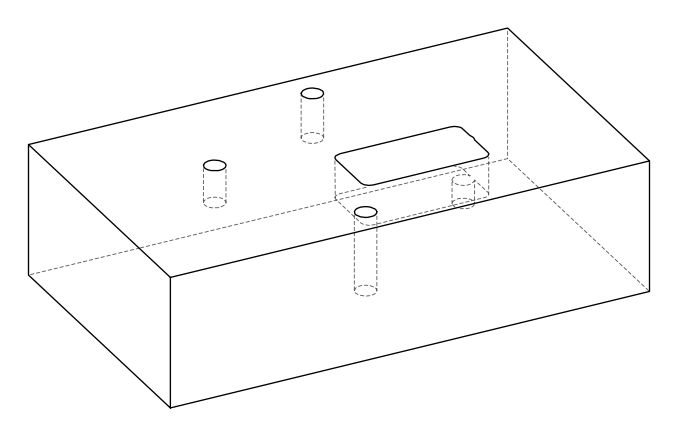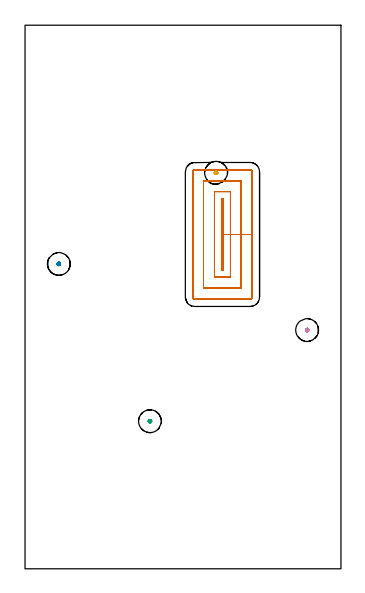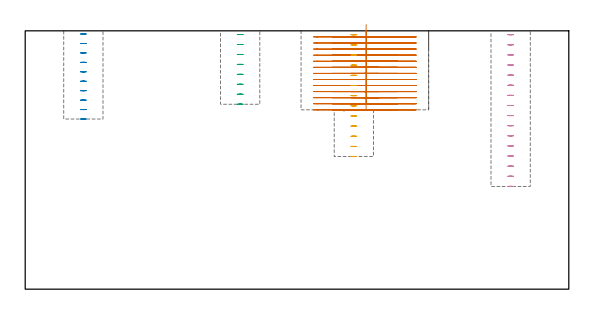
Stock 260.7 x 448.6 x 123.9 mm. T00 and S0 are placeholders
(PLAN: 5 operations, 1 tool changes, 26.2 min)
(1 MILL_RECTANGULAR_POCKET | POCKET_RECTANGULAR_STRAIGHT | NXT0201_011 | Follow Part, ap 3, ae 75% | 23.65 min | 273696 mm3)
(2 MILL_BLIND_HOLE_FROM_SOLID_MATERIAL | STEP1POCKET | NXT0201_012 | Spiral | 0.54 min | 11730 mm3)
(3 MILL_BLIND_HOLE_FROM_SOLID_MATERIAL_1 | STEP1POCKET_1 | NXT0201_012 | Spiral | 0.43 min | 9781 mm3)
(4 MILL_BLIND_HOLE_FROM_SOLID_MATERIAL_2 | STEP1POCKET_2 | NXT0201_012 | Spiral | 0.86 min | 20675 mm3)
(5 MILL_BLIND_HOLE_FROM_SOLID_MATERIAL_3 | STEP1POCKET_3 | NXT0201_012 | Spiral | 0.7 min | 6383 mm3)
(TOOL NXT0201_011 | ENDMILL 12mm [2P460-1200-NA 1630] | D12 FL38 Z6)
(TOOL NXT0201_012 | ENDMILL 16mm [2P460-1600-NA 1630] | D16 FL38 Z6)
(OP 1 MILL_RECTANGULAR_POCKET)
G17 G21 G94 G90
T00 M6
G54
G17 G0 G90 X163.5 Y253.824 S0 M3
G43 Z133.9 H1
Z126.9
G94 G1 Y275.9 Z120.985 F250.
Y305.3 F500.
X162.3
Y246.5
X163.5
Y275.9
X169.5
Y311.3
X156.3
Y240.5
X169.5
Y275.9
X178.5
Y320.3
X147.3
Y231.5
X178.5
Y275.9
X187.5
Y327.6
G3 X185.8 Y329.3 R1.7
G1 X140.
G3 X138.3 Y327.6 R1.7
G1 Y224.2
G3 X140. Y222.5 R1.7
G1 X185.8
G3 X187.5 Y224.2 R1.7
G1 Y275.9
Y276.9
G0 X163.5 Y253.824 Z123.985
G1 Y275.9 Z118.069 F250.
Y305.3 F500.
X162.3
Y246.5
X163.5
Y275.9
X169.5
Y311.3
X156.3
Y240.5
X169.5
Y275.9
X178.5
Y320.3
X147.3
Y231.5
X178.5
Y275.9
X187.5
Y327.6
G3 X185.8 Y329.3 R1.7
G1 X140.
G3 X138.3 Y327.6 R1.7
G1 Y224.2
G3 X140. Y222.5 R1.7
G1 X185.8
G3 X187.5 Y224.2 R1.7
G1 Y275.9
Y276.9
G0 X163.5 Y253.824 Z121.069
G1 Y275.9 Z115.154 F250.
Y305.3 F500.
X162.3
Y246.5
X163.5
Y275.9
X169.5
Y311.3
X156.3
Y240.5
X169.5
Y275.9
X178.5
Y320.3
X147.3
Y231.5
X178.5
Y275.9
X187.5
Y327.6
G3 X185.8 Y329.3 R1.7
G1 X140.
G3 X138.3 Y327.6 R1.7
G1 Y224.2
G3 X140. Y222.5 R1.7
G1 X185.8
G3 X187.5 Y224.2 R1.7
G1 Y275.9
Y276.9
G0 X163.5 Y253.824 Z118.154
G1 Y275.9 Z112.238 F250.
Y305.3 F500.
X162.3
Y246.5
X163.5
Y275.9
X169.5
Y311.3
X156.3
Y240.5
X169.5
Y275.9
X178.5
Y320.3
X147.3
Y231.5
X178.5
Y275.9
X187.5
Y327.6
G3 X185.8 Y329.3 R1.7
G1 X140.
G3 X138.3 Y327.6 R1.7
G1 Y224.2
G3 X140. Y222.5 R1.7
G1 X185.8
G3 X187.5 Y224.2 R1.7
G1 Y275.9
Y276.9
G0 X163.5 Y253.824 Z115.238
G1 Y275.9 Z109.323 F250.
Y305.3 F500.
X162.3
Y246.5
X163.5
Y275.9
X169.5
Y311.3
X156.3
Y240.5
X169.5
Y275.9
X178.5
Y320.3
X147.3
Y231.5
X178.5
Y275.9
X187.5
Y327.6
G3 X185.8 Y329.3 R1.7
G1 X140.
G3 X138.3 Y327.6 R1.7
G1 Y224.2
G3 X140. Y222.5 R1.7
G1 X185.8
G3 X187.5 Y224.2 R1.7
G1 Y275.9
Y276.9
G0 X163.5 Y253.824 Z112.323
G1 Y275.9 Z106.408 F250.
Y305.3 F500.
X162.3
Y246.5
X163.5
Y275.9
X169.5
Y311.3
X156.3
Y240.5
X169.5
Y275.9
X178.5
Y320.3
X147.3
Y231.5
X178.5
Y275.9
X187.5
Y327.6
G3 X185.8 Y329.3 R1.7
G1 X140.
G3 X138.3 Y327.6 R1.7
G1 Y224.2
G3 X140. Y222.5 R1.7
G1 X185.8
G3 X187.5 Y224.2 R1.7
G1 Y275.9
Y276.9
G0 X163.5 Y253.824 Z109.408
G1 Y275.9 Z103.492 F250.
Y305.3 F500.
X162.3
Y246.5
X163.5
Y275.9
X169.5
Y311.3
X156.3
Y240.5
X169.5
Y275.9
X178.5
Y320.3
X147.3
Y231.5
X178.5
Y275.9
X187.5
Y327.6
G3 X185.8 Y329.3 R1.7
G1 X140.
G3 X138.3 Y327.6 R1.7
G1 Y224.2
G3 X140. Y222.5 R1.7
G1 X185.8
G3 X187.5 Y224.2 R1.7
G1 Y275.9
Y276.9
G0 X163.5 Y253.824 Z106.492
G1 Y275.9 Z100.577 F250.
Y305.3 F500.
X162.3
Y246.5
X163.5
Y275.9
X169.5
Y311.3
X156.3
Y240.5
X169.5
Y275.9
X178.5
Y320.3
X147.3
Y231.5
X178.5
Y275.9
X187.5
Y327.6
G3 X185.8 Y329.3 R1.7
G1 X140.
G3 X138.3 Y327.6 R1.7
G1 Y224.2
G3 X140. Y222.5 R1.7
G1 X185.8
G3 X187.5 Y224.2 R1.7
G1 Y275.9
Y276.9
G0 X163.5 Y253.824 Z103.577
G1 Y275.9 Z97.662 F250.
Y305.3 F500.
X162.3
Y246.5
X163.5
Y275.9
X169.5
Y311.3
X156.3
Y240.5
X169.5
Y275.9
X178.5
Y320.3
X147.3
Y231.5
X178.5
Y275.9
X187.5
Y327.6
G3 X185.8 Y329.3 R1.7
G1 X140.
G3 X138.3 Y327.6 R1.7
G1 Y224.2
G3 X140. Y222.5 R1.7
G1 X185.8
G3 X187.5 Y224.2 R1.7
G1 Y275.9
Y276.9
G0 X163.5 Y253.824 Z100.662
G1 Y275.9 Z94.746 F250.
Y305.3 F500.
X162.3
Y246.5
X163.5
Y275.9
X169.5
Y311.3
X156.3
Y240.5
X169.5
Y275.9
X178.5
Y320.3
X147.3
Y231.5
X178.5
Y275.9
X187.5
Y327.6
G3 X185.8 Y329.3 R1.7
G1 X140.
G3 X138.3 Y327.6 R1.7
G1 Y224.2
G3 X140. Y222.5 R1.7
G1 X185.8
G3 X187.5 Y224.2 R1.7
G1 Y275.9
Y276.9
G0 X163.5 Y253.824 Z97.746
G1 Y275.9 Z91.831 F250.
Y305.3 F500.
X162.3
Y246.5
X163.5
Y275.9
X169.5
Y311.3
X156.3
Y240.5
X169.5
Y275.9
X178.5
Y320.3
X147.3
Y231.5
X178.5
Y275.9
X187.5
Y327.6
G3 X185.8 Y329.3 R1.7
G1 X140.
G3 X138.3 Y327.6 R1.7
G1 Y224.2
G3 X140. Y222.5 R1.7
G1 X185.8
G3 X187.5 Y224.2 R1.7
G1 Y275.9
Y276.9
G0 X163.5 Y253.824 Z94.831
G1 Y275.9 Z88.915 F250.
Y305.3 F500.
X162.3
Y246.5
X163.5
Y275.9
X169.5
Y311.3
X156.3
Y240.5
X169.5
Y275.9
X178.5
Y320.3
X147.3
Y231.5
X178.5
Y275.9
X187.5
Y327.6
G3 X185.8 Y329.3 R1.7
G1 X140.
G3 X138.3 Y327.6 R1.7
G1 Y224.2
G3 X140. Y222.5 R1.7
G1 X185.8
G3 X187.5 Y224.2 R1.7
G1 Y275.9
Y276.9
G0 X163.5 Y253.824 Z91.915
G1 Y275.9 Z86. F250.
Y305.3 F500.
X162.3
Y246.5
X163.5
Y275.9
X169.5
Y311.3
X156.3
Y240.5
X169.5
Y275.9
X178.5
Y320.3
X147.3
Y231.5
X178.5
Y275.9
X187.5
Y327.6
G3 X185.8 Y329.3 R1.7
G1 X140.
G3 X138.3 Y327.6 R1.7
G1 Y224.2
G3 X140. Y222.5 R1.7
G1 X185.8
G3 X187.5 Y224.2 R1.7
G1 Y275.9
Y276.9
G0 Z133.9
M5
M2
(OP 2 MILL_BLIND_HOLE_FROM_SOLID_MATERIAL)
G17 G21 G94 G90
T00 M6
G54
G17 G0 G90 X27.9 Y251.6 S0 M3
G43 Z133.9 H1
Z122.37
G94 G3 X28.6 Y252.3 R0.7 F250.
X27.9 Y253. R0.7
X26.5 Y251.6 R1.4
X27.9 Y253. R-1.4
X27.2 Y252.3 R0.7
X27.9 Y251.6 R0.7
G0 Z117.84
G3 X28.6 Y252.3 R0.7
X27.9 Y253. R0.7
X26.5 Y251.6 R1.4
X27.9 Y253. R-1.4
X27.2 Y252.3 R0.7
X27.9 Y251.6 R0.7
G0 Z113.31
G3 X28.6 Y252.3 R0.7
X27.9 Y253. R0.7
X26.5 Y251.6 R1.4
X27.9 Y253. R-1.4
X27.2 Y252.3 R0.7
X27.9 Y251.6 R0.7
G0 Z108.78
G3 X28.6 Y252.3 R0.7
X27.9 Y253. R0.7
X26.5 Y251.6 R1.4
X27.9 Y253. R-1.4
X27.2 Y252.3 R0.7
X27.9 Y251.6 R0.7
G0 Z104.25
G3 X28.6 Y252.3 R0.7
X27.9 Y253. R0.7
X26.5 Y251.6 R1.4
X27.9 Y253. R-1.4
X27.2 Y252.3 R0.7
X27.9 Y251.6 R0.7
G0 Z99.72
G3 X28.6 Y252.3 R0.7
X27.9 Y253. R0.7
X26.5 Y251.6 R1.4
X27.9 Y253. R-1.4
X27.2 Y252.3 R0.7
X27.9 Y251.6 R0.7
G0 Z95.19
G3 X28.6 Y252.3 R0.7
X27.9 Y253. R0.7
X26.5 Y251.6 R1.4
X27.9 Y253. R-1.4
X27.2 Y252.3 R0.7
X27.9 Y251.6 R0.7
G0 Z90.66
G3 X28.6 Y252.3 R0.7
X27.9 Y253. R0.7
X26.5 Y251.6 R1.4
X27.9 Y253. R-1.4
X27.2 Y252.3 R0.7
X27.9 Y251.6 R0.7
G0 Z86.13
G3 X28.6 Y252.3 R0.7
X27.9 Y253. R0.7
X26.5 Y251.6 R1.4
X27.9 Y253. R-1.4
X27.2 Y252.3 R0.7
X27.9 Y251.6 R0.7
G0 Z81.6
G3 X28.6 Y252.3 R0.7
X27.9 Y253. R0.7
X26.5 Y251.6 R1.4
X27.9 Y253. R-1.4
X27.2 Y252.3 R0.7
X27.9 Y251.6 R0.7
G0 Z133.9
M5
M2
(OP 3 MILL_BLIND_HOLE_FROM_SOLID_MATERIAL_1)
G17 G21 G94 G90
T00 M6
G54
G17 G0 G90 X103.1 Y121.8 S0 M3
G43 Z133.9 H1
Z122.125
G94 G3 X103.8 Y122.5 R0.7 F250.
X103.1 Y123.2 R0.7
X101.7 Y121.8 R1.4
X103.1 Y123.2 R-1.4
X102.4 Y122.5 R0.7
X103.1 Y121.8 R0.7
G0 Z117.35
G3 X103.8 Y122.5 R0.7
X103.1 Y123.2 R0.7
X101.7 Y121.8 R1.4
X103.1 Y123.2 R-1.4
X102.4 Y122.5 R0.7
X103.1 Y121.8 R0.7
G0 Z112.575
G3 X103.8 Y122.5 R0.7
X103.1 Y123.2 R0.7
X101.7 Y121.8 R1.4
X103.1 Y123.2 R-1.4
X102.4 Y122.5 R0.7
X103.1 Y121.8 R0.7
G0 Z107.8
G3 X103.8 Y122.5 R0.7
X103.1 Y123.2 R0.7
X101.7 Y121.8 R1.4
X103.1 Y123.2 R-1.4
X102.4 Y122.5 R0.7
X103.1 Y121.8 R0.7
G0 Z103.025
G3 X103.8 Y122.5 R0.7
X103.1 Y123.2 R0.7
X101.7 Y121.8 R1.4
X103.1 Y123.2 R-1.4
X102.4 Y122.5 R0.7
X103.1 Y121.8 R0.7
G0 Z98.25
G3 X103.8 Y122.5 R0.7
X103.1 Y123.2 R0.7
X101.7 Y121.8 R1.4
X103.1 Y123.2 R-1.4
X102.4 Y122.5 R0.7
X103.1 Y121.8 R0.7
G0 Z93.475
G3 X103.8 Y122.5 R0.7
X103.1 Y123.2 R0.7
X101.7 Y121.8 R1.4
X103.1 Y123.2 R-1.4
X102.4 Y122.5 R0.7
X103.1 Y121.8 R0.7
G0 Z88.7
G3 X103.8 Y122.5 R0.7
X103.1 Y123.2 R0.7
X101.7 Y121.8 R1.4
X103.1 Y123.2 R-1.4
X102.4 Y122.5 R0.7
X103.1 Y121.8 R0.7
G0 Z133.9
M5
M2
(OP 4 MILL_BLIND_HOLE_FROM_SOLID_MATERIAL_2)
G17 G21 G94 G90
T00 M6
G54
G17 G0 G90 X232.8 Y197. S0 M3
G43 Z133.9 H1
Z122.05
G94 G3 X233.5 Y197.7 R0.7 F250.
X232.8 Y198.4 R0.7
X231.4 Y197. R1.4
X232.8 Y198.4 R-1.4
X232.1 Y197.7 R0.7
X232.8 Y197. R0.7
G0 Z117.2
G3 X233.5 Y197.7 R0.7
X232.8 Y198.4 R0.7
X231.4 Y197. R1.4
X232.8 Y198.4 R-1.4
X232.1 Y197.7 R0.7
X232.8 Y197. R0.7
G0 Z112.35
G3 X233.5 Y197.7 R0.7
X232.8 Y198.4 R0.7
X231.4 Y197. R1.4
X232.8 Y198.4 R-1.4
X232.1 Y197.7 R0.7
X232.8 Y197. R0.7
G0 Z107.5
G3 X233.5 Y197.7 R0.7
X232.8 Y198.4 R0.7
X231.4 Y197. R1.4
X232.8 Y198.4 R-1.4
X232.1 Y197.7 R0.7
X232.8 Y197. R0.7
G0 Z102.65
G3 X233.5 Y197.7 R0.7
X232.8 Y198.4 R0.7
X231.4 Y197. R1.4
X232.8 Y198.4 R-1.4
X232.1 Y197.7 R0.7
X232.8 Y197. R0.7
G0 Z97.8
G3 X233.5 Y197.7 R0.7
X232.8 Y198.4 R0.7
X231.4 Y197. R1.4
X232.8 Y198.4 R-1.4
X232.1 Y197.7 R0.7
X232.8 Y197. R0.7
G0 Z92.95
G3 X233.5 Y197.7 R0.7
X232.8 Y198.4 R0.7
X231.4 Y197. R1.4
X232.8 Y198.4 R-1.4
X232.1 Y197.7 R0.7
X232.8 Y197. R0.7
G0 Z88.1
G3 X233.5 Y197.7 R0.7
X232.8 Y198.4 R0.7
X231.4 Y197. R1.4
X232.8 Y198.4 R-1.4
X232.1 Y197.7 R0.7
X232.8 Y197. R0.7
G0 Z83.25
G3 X233.5 Y197.7 R0.7
X232.8 Y198.4 R0.7
X231.4 Y197. R1.4
X232.8 Y198.4 R-1.4
X232.1 Y197.7 R0.7
X232.8 Y197. R0.7
G0 Z78.4
G3 X233.5 Y197.7 R0.7
X232.8 Y198.4 R0.7
X231.4 Y197. R1.4
X232.8 Y198.4 R-1.4
X232.1 Y197.7 R0.7
X232.8 Y197. R0.7
G0 Z73.55
G3 X233.5 Y197.7 R0.7
X232.8 Y198.4 R0.7
X231.4 Y197. R1.4
X232.8 Y198.4 R-1.4
X232.1 Y197.7 R0.7
X232.8 Y197. R0.7
G0 Z68.7
G3 X233.5 Y197.7 R0.7
X232.8 Y198.4 R0.7
X231.4 Y197. R1.4
X232.8 Y198.4 R-1.4
X232.1 Y197.7 R0.7
X232.8 Y197. R0.7
G0 Z63.85
G3 X233.5 Y197.7 R0.7
X232.8 Y198.4 R0.7
X231.4 Y197. R1.4
X232.8 Y198.4 R-1.4
X232.1 Y197.7 R0.7
X232.8 Y197. R0.7
G0 Z59.
G3 X233.5 Y197.7 R0.7
X232.8 Y198.4 R0.7
X231.4 Y197. R1.4
X232.8 Y198.4 R-1.4
X232.1 Y197.7 R0.7
X232.8 Y197. R0.7
G0 Z54.15
G3 X233.5 Y197.7 R0.7
X232.8 Y198.4 R0.7
X231.4 Y197. R1.4
X232.8 Y198.4 R-1.4
X232.1 Y197.7 R0.7
X232.8 Y197. R0.7
G0 Z49.3
G3 X233.5 Y197.7 R0.7
X232.8 Y198.4 R0.7
X231.4 Y197. R1.4
X232.8 Y198.4 R-1.4
X232.1 Y197.7 R0.7
X232.8 Y197. R0.7
G0 Z133.9
M5
M2
(OP 5 MILL_BLIND_HOLE_FROM_SOLID_MATERIAL_3)
G17 G21 G94 G90
T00 M6
G54
G17 G0 G90 X157.6 Y326.8 S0 M3
G43 Z133.9 H1
Z122.031
G94 G3 X158.3 Y327.5 R0.7 F250.
X157.6 Y328.2 R0.7
X156.2 Y326.8 R1.4
X157.6 Y328.2 R-1.4
X156.9 Y327.5 R0.7
X157.6 Y326.8 R0.7
G0 Z117.162
G3 X158.3 Y327.5 R0.7
X157.6 Y328.2 R0.7
X156.2 Y326.8 R1.4
X157.6 Y328.2 R-1.4
X156.9 Y327.5 R0.7
X157.6 Y326.8 R0.7
G0 Z112.292
G3 X158.3 Y327.5 R0.7
X157.6 Y328.2 R0.7
X156.2 Y326.8 R1.4
X157.6 Y328.2 R-1.4
X156.9 Y327.5 R0.7
X157.6 Y326.8 R0.7
G0 Z107.423
G3 X158.3 Y327.5 R0.7
X157.6 Y328.2 R0.7
X156.2 Y326.8 R1.4
X157.6 Y328.2 R-1.4
X156.9 Y327.5 R0.7
X157.6 Y326.8 R0.7
G0 Z102.554
G3 X158.3 Y327.5 R0.7
X157.6 Y328.2 R0.7
X156.2 Y326.8 R1.4
X157.6 Y328.2 R-1.4
X156.9 Y327.5 R0.7
X157.6 Y326.8 R0.7
G0 Z97.685
G3 X158.3 Y327.5 R0.7
X157.6 Y328.2 R0.7
X156.2 Y326.8 R1.4
X157.6 Y328.2 R-1.4
X156.9 Y327.5 R0.7
X157.6 Y326.8 R0.7
G0 Z92.815
G3 X158.3 Y327.5 R0.7
X157.6 Y328.2 R0.7
X156.2 Y326.8 R1.4
X157.6 Y328.2 R-1.4
X156.9 Y327.5 R0.7
X157.6 Y326.8 R0.7
G0 Z87.946
G3 X158.3 Y327.5 R0.7
X157.6 Y328.2 R0.7
X156.2 Y326.8 R1.4
X157.6 Y328.2 R-1.4
X156.9 Y327.5 R0.7
X157.6 Y326.8 R0.7
G0 Z83.077
G3 X158.3 Y327.5 R0.7
X157.6 Y328.2 R0.7
X156.2 Y326.8 R1.4
X157.6 Y328.2 R-1.4
X156.9 Y327.5 R0.7
X157.6 Y326.8 R0.7
G0 Z78.208
G3 X158.3 Y327.5 R0.7
X157.6 Y328.2 R0.7
X156.2 Y326.8 R1.4
X157.6 Y328.2 R-1.4
X156.9 Y327.5 R0.7
X157.6 Y326.8 R0.7
G0 Z73.338
G3 X158.3 Y327.5 R0.7
X157.6 Y328.2 R0.7
X156.2 Y326.8 R1.4
X157.6 Y328.2 R-1.4
X156.9 Y327.5 R0.7
X157.6 Y326.8 R0.7
G0 Z68.469
G3 X158.3 Y327.5 R0.7
X157.6 Y328.2 R0.7
X156.2 Y326.8 R1.4
X157.6 Y328.2 R-1.4
X156.9 Y327.5 R0.7
X157.6 Y326.8 R0.7
G0 Z63.6
G3 X158.3 Y327.5 R0.7
X157.6 Y328.2 R0.7
X156.2 Y326.8 R1.4
X157.6 Y328.2 R-1.4
X156.9 Y327.5 R0.7
X157.6 Y326.8 R0.7
G0 Z133.9
M5
M2
